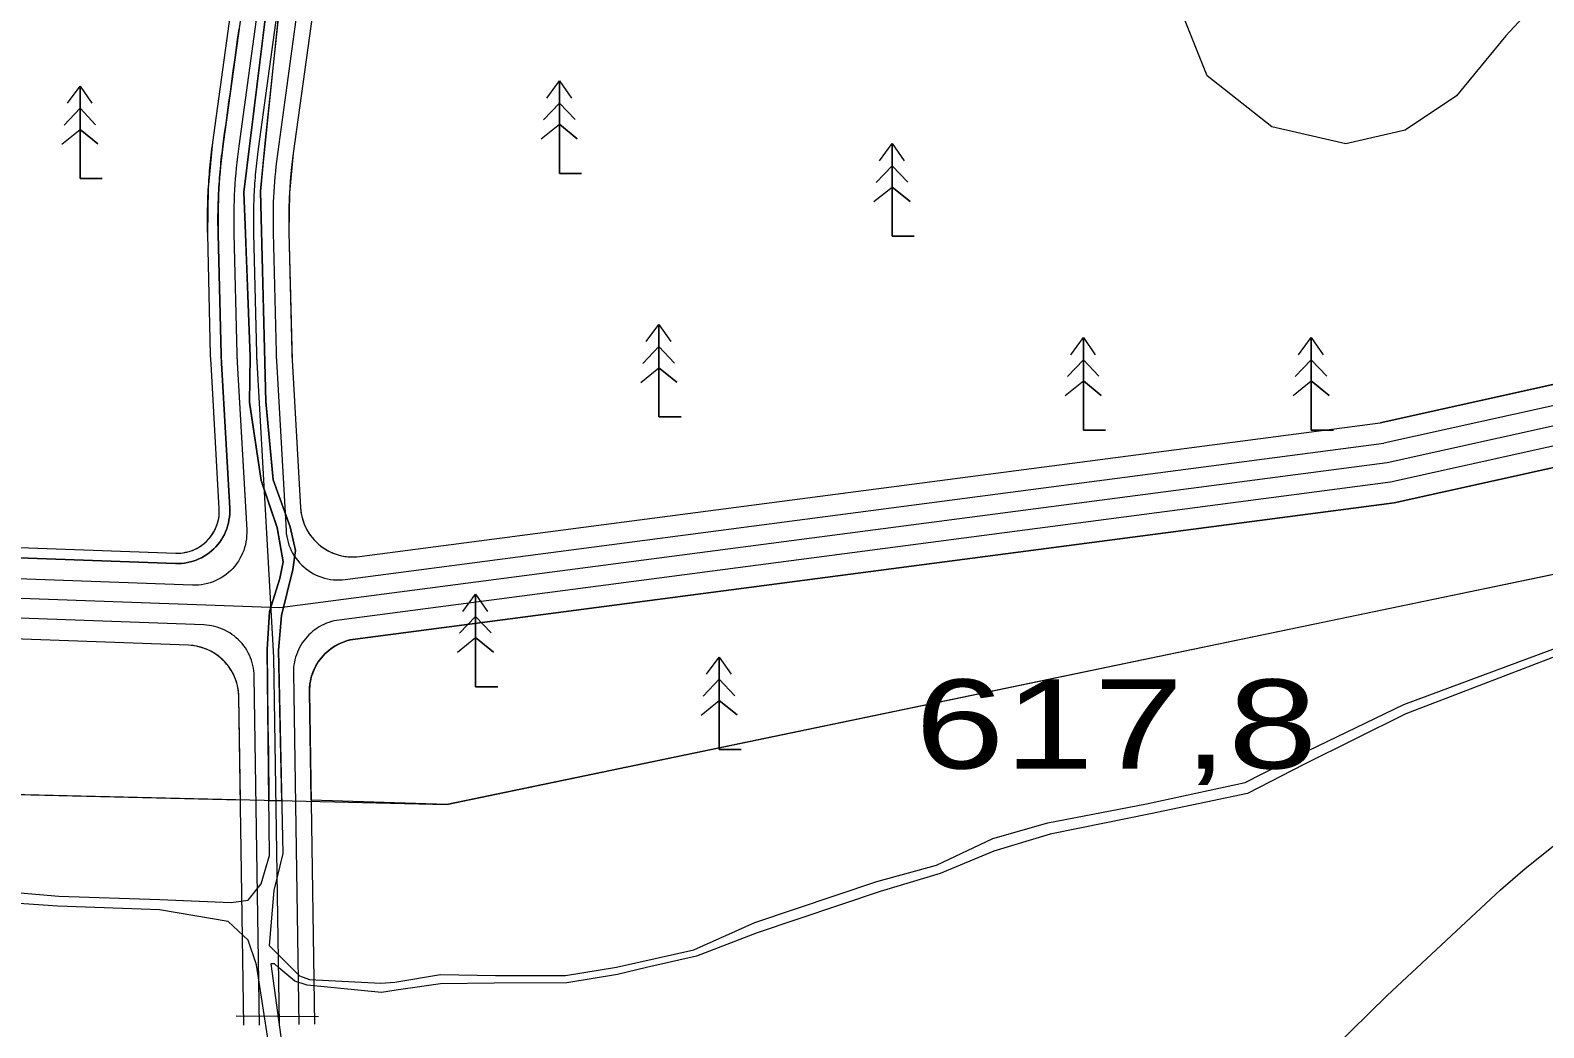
# Model space of a CAD drawing. Header units: metres. Extents: x 533049 to 537618, y 1849954 to 1852676.
# Drawn here: x 534597.2 to 534886.1, y 1850323.8 to 1850514.2 of the extents above; entities that cross this region are included whole.
import ezdxf

# ---------------------------------------------------------------- set-up
doc = ezdxf.new("R2010")
doc.units = ezdxf.units.M
doc.header["$LTSCALE"] = 2
for name, color, linetype, lineweight in [('13', 7, 'Continuous', 13), ('2', 7, 'Continuous', 13), ('33', 7, 'Continuous', 13), ('48', 7, 'Continuous', 13), ('54', 7, 'Continuous', 13), ('55', 7, 'Continuous', 13), ('57', 7, 'Continuous', 13), ('60', 7, 'Continuous', 13), ('63', 7, 'Continuous', 13)]:
    doc.layers.add(name, color=color, linetype=linetype, lineweight=lineweight)

msp = doc.modelspace()

# ---------------------------------------------------------------- linework, layer by layer
at = {"layer": '13'}
msp.add_line((534643.68, 1850394.55), (534644.76, 1850324.4), dxfattribs=at)
for points in [[(534648.72, 1850549.49), (534640.75, 1850491.62), (534640.68, 1850491.07), (534640.61, 1850490.52), (534640.54, 1850489.97), (534640.47, 1850489.41), (534640.41, 1850488.86), (534640.35, 1850488.31), (534640.29, 1850487.75), (534640.24, 1850487.2), (534640.19, 1850486.64), (534640.15, 1850486.09), (534640.1, 1850485.53), (534640.06, 1850484.98), (534640.02, 1850484.42), (534639.99, 1850483.87), (534639.96, 1850483.31), (534639.93, 1850482.75), (534639.91, 1850482.2), (534639.88, 1850481.64), (534639.86, 1850481.08), (534639.85, 1850480.53), (534639.84, 1850479.97), (534639.83, 1850479.41), (534639.82, 1850478.86), (534639.82, 1850478.3), (534639.82, 1850477.74), (534639.82, 1850477.19), (534639.83, 1850476.63), (534639.83, 1850476.07), (534639.85, 1850475.52), (534640.41, 1850452.56), (534640.41, 1850452.51), (534640.42, 1850452.45), (534640.42, 1850452.4), (534640.42, 1850452.34), (534640.42, 1850452.29), (534640.42, 1850452.23), (534640.42, 1850452.18), (534640.43, 1850452.12), (534640.43, 1850452.06), (534640.43, 1850452.01), (534640.43, 1850451.95), (534640.43, 1850451.9), (534640.44, 1850451.84), (534640.44, 1850451.79), (534640.44, 1850451.73), (534640.44, 1850451.68), (534640.45, 1850451.62), (534640.45, 1850451.57)], [(535035.1, 1850471.32), (534856.24, 1850431.69), (534644.88, 1850403.96)], [(534644.88, 1850403.96), (534362.24, 1850414.19), (534159.49, 1850449.5)], [(534640.45, 1850451.57), (534640.45, 1850451.51), (534640.45, 1850451.46), (534640.46, 1850451.4), (534640.46, 1850451.35), (534640.46, 1850451.29), (534640.46, 1850451.24), (534640.47, 1850451.18), (534640.47, 1850451.13), (534640.47, 1850451.07), (534640.48, 1850451.02), (534640.48, 1850450.96), (534643.68, 1850394.55)]]:
    msp.add_lwpolyline(points, dxfattribs=at)
at = {"layer": '2'}
msp.add_line((534636.53, 1850326.11), (534652.26, 1850325.98), dxfattribs=at)
at = {"layer": '33'}
for points in [[(534363.26, 1850423.91), (534625.03, 1850414.44), (534625.73, 1850414.44), (534626.43, 1850414.51), (534627.12, 1850414.63), (534627.79, 1850414.82), (534628.45, 1850415.07), (534629.08, 1850415.37), (534629.69, 1850415.72), (534630.26, 1850416.13), (534630.79, 1850416.59), (534631.28, 1850417.09), (534631.72, 1850417.63), (534632.12, 1850418.21), (534632.46, 1850418.82), (534632.75, 1850419.45), (534632.98, 1850420.12), (534633.15, 1850420.79), (534633.27, 1850421.49), (534633.32, 1850422.18), (534633.31, 1850422.88), (534631.74, 1850450.59), (534631.67, 1850452.22), (534631.1, 1850475.3), (534631.24, 1850484.08), (534632.08, 1850492.82), (534640.05, 1850550.68)], [(534629.02, 1850415.33), (534629.42, 1850415.56), (534629.81, 1850415.8), (534630.18, 1850416.07), (534630.54, 1850416.36), (534630.87, 1850416.67), (534631.2, 1850417), (534631.5, 1850417.34), (534631.78, 1850417.71), (534632.04, 1850418.08), (534632.28, 1850418.48), (534632.49, 1850418.88), (534632.68, 1850419.3), (534632.85, 1850419.73), (534632.99, 1850420.16), (534633.11, 1850420.61), (534633.2, 1850421.06), (534633.27, 1850421.51), (534633.31, 1850421.97), (534633.32, 1850422.43), (534633.31, 1850422.88), (534631.74, 1850450.59), (534631.67, 1850452.22), (534631.1, 1850475.3), (534631.09, 1850475.91), (534631.08, 1850476.51), (534631.07, 1850477.12), (534631.07, 1850477.72), (534631.07, 1850478.33), (534631.07, 1850478.93), (534631.08, 1850479.54), (534631.09, 1850480.14), (534631.1, 1850480.75), (534631.12, 1850481.36), (534631.14, 1850481.96), (534631.16, 1850482.57), (534631.19, 1850483.17), (534631.22, 1850483.78), (534631.25, 1850484.38), (534631.29, 1850484.99), (534631.33, 1850485.59), (534631.38, 1850486.19), (534631.42, 1850486.8), (534631.47, 1850487.4), (534631.53, 1850488), (534631.59, 1850488.61), (534631.65, 1850489.21), (534631.71, 1850489.81), (534631.78, 1850490.41), (534631.85, 1850491.02), (534631.92, 1850491.62), (534632, 1850492.22), (534632.08, 1850492.82), (534640.05, 1850550.68)], [(534363.26, 1850423.91), (534625.03, 1850414.44), (534625.49, 1850414.43), (534625.95, 1850414.45), (534626.41, 1850414.5), (534626.86, 1850414.58), (534627.31, 1850414.68), (534627.75, 1850414.81), (534628.18, 1850414.96), (534628.61, 1850415.13), (534629.02, 1850415.33)]]:
    msp.add_lwpolyline(points, dxfattribs=at)
at = {"layer": '48'}
for points in [[(534660.11, 1850413.78), (534854.9, 1850439.33), (535029.5, 1850478.02), (535030.33, 1850478.24), (535031.14, 1850478.53), (535031.92, 1850478.89), (535032.67, 1850479.32), (535033.38, 1850479.81), (535034.04, 1850480.36), (535034.65, 1850480.96), (535035.21, 1850481.61), (535035.71, 1850482.31), (535036.15, 1850483.05), (535036.52, 1850483.83), (535036.83, 1850484.63), (535037.07, 1850485.46), (535037.23, 1850486.3), (535037.32, 1850487.16), (535037.34, 1850488.02), (535037.28, 1850488.87), (535037.15, 1850489.72), (535036.95, 1850490.56), (535036.67, 1850491.37), (534901.9, 1850841.19)], [(534655.41, 1850548.57), (534647.44, 1850490.7), (534646.71, 1850483.21), (534646.59, 1850475.68), (534647.22, 1850451.23), (534648.82, 1850423.12), (534648.91, 1850422.26), (534649.07, 1850421.41), (534649.3, 1850420.58), (534649.61, 1850419.77), (534649.98, 1850418.99), (534650.42, 1850418.24), (534650.92, 1850417.54), (534651.48, 1850416.88), (534652.1, 1850416.27), (534652.77, 1850415.72), (534653.48, 1850415.23), (534654.23, 1850414.8), (534655.01, 1850414.44)], [(535160.26, 1850466.91), (534676.74, 1850366.42), (534650.85, 1850367.28), (534650.54, 1850387.96), (534650.56, 1850388.81), (534650.66, 1850389.67), (534650.83, 1850390.5), (534651.07, 1850391.33), (534651.37, 1850392.12), (534651.75, 1850392.89), (534652.19, 1850393.63), (534652.69, 1850394.32), (534653.25, 1850394.97), (534653.87, 1850395.57), (534654.53, 1850396.11), (534655.24, 1850396.59), (534655.98, 1850397.02), (534656.76, 1850397.37), (534657.56, 1850397.66), (534658.39, 1850397.88), (534659.23, 1850398.03), (534857.58, 1850424.05), (535036.55, 1850463.7)], [(534655.01, 1850414.44), (534655.83, 1850414.14), (534656.66, 1850413.92), (534657.52, 1850413.77), (534658.38, 1850413.7), (534659.24, 1850413.7), (534660.11, 1850413.78)], [(534298.24, 1850375.42), (534637.35, 1850367.35), (534637.05, 1850387), (534637, 1850387.89), (534636.86, 1850388.77), (534636.65, 1850389.64), (534636.36, 1850390.49), (534636, 1850391.3), (534635.57, 1850392.08), (534635.07, 1850392.82), (534634.5, 1850393.52), (534633.88, 1850394.15), (534633.2, 1850394.73), (534632.47, 1850395.25), (534631.7, 1850395.7), (534630.89, 1850396.08), (534630.05, 1850396.38), (534629.18, 1850396.61), (534628.3, 1850396.77), (534627.41, 1850396.84), (534361.43, 1850406.46)]]:
    msp.add_lwpolyline(points, dxfattribs=at)
at = {"layer": '54'}
for p, q in [((534645, 1850550), (534637.04, 1850492.14)), ((534652.43, 1850548.98), (534644.47, 1850491.11)), ((535034.91, 1850475.12), (534855.59, 1850435.39))]:
    msp.add_line(p, q, dxfattribs=at)
for points in [[(534636.1, 1850475.42), (534636.67, 1850452.41), (534636.67, 1850452.35), (534636.67, 1850452.3), (534636.67, 1850452.24), (534636.67, 1850452.19), (534636.67, 1850452.13), (534636.68, 1850452.08), (534636.68, 1850452.02), (534636.68, 1850451.97), (534636.68, 1850451.91), (534636.68, 1850451.86), (534636.68, 1850451.8), (534636.69, 1850451.75), (534636.69, 1850451.69), (534636.69, 1850451.64), (534636.69, 1850451.58), (534636.7, 1850451.53), (534636.7, 1850451.47), (534636.7, 1850451.41), (534636.7, 1850451.36), (534636.71, 1850451.3), (534636.71, 1850451.25), (534636.71, 1850451.19), (534636.71, 1850451.14), (534636.72, 1850451.08), (534636.72, 1850451.03), (534636.72, 1850450.97), (534636.73, 1850450.92), (534636.73, 1850450.86), (534636.73, 1850450.81), (534638.55, 1850418.88), (534638.56, 1850418.3), (534638.54, 1850417.73), (534638.5, 1850417.16), (534638.41, 1850416.59), (534638.3, 1850416.03), (534638.15, 1850415.48), (534637.97, 1850414.93), (534637.76, 1850414.4), (534637.52, 1850413.87), (534637.26, 1850413.37), (534636.96, 1850412.88), (534636.63, 1850412.41), (534636.28, 1850411.95), (534635.9, 1850411.52), (534635.5, 1850411.11), (534635.08, 1850410.72), (534634.63, 1850410.36), (534634.17, 1850410.03), (534633.68, 1850409.72), (534633.18, 1850409.44), (534632.66, 1850409.19), (534632.14, 1850408.97), (534631.59, 1850408.78), (534631.04, 1850408.62), (534630.48, 1850408.5), (534629.92, 1850408.4), (534629.35, 1850408.34), (534628.77, 1850408.31), (534628.2, 1850408.32), (534362.63, 1850417.93)], [(534643.6, 1850475.61), (534644.16, 1850452.71), (534644.16, 1850452.66), (534644.16, 1850452.6), (534644.17, 1850452.55), (534644.17, 1850452.49), (534644.17, 1850452.44), (534644.17, 1850452.38), (534644.17, 1850452.33), (534644.17, 1850452.27), (534644.18, 1850452.22), (534644.18, 1850452.16), (534644.18, 1850452.11), (534644.18, 1850452.05), (534644.18, 1850452), (534644.19, 1850451.94), (534644.19, 1850451.89), (534644.19, 1850451.83), (534644.19, 1850451.78), (534644.2, 1850451.72), (534644.2, 1850451.67), (534644.2, 1850451.61), (534644.2, 1850451.55), (534644.21, 1850451.5), (534644.21, 1850451.44), (534644.21, 1850451.39), (534644.21, 1850451.33), (534644.22, 1850451.28), (534644.22, 1850451.22), (534644.22, 1850451.17), (534644.23, 1850451.11), (534646.07, 1850418.73), (534646.11, 1850418.16), (534646.19, 1850417.6), (534646.31, 1850417.05), (534646.45, 1850416.5), (534646.62, 1850415.96), (534646.83, 1850415.43), (534647.06, 1850414.91), (534647.32, 1850414.41), (534647.62, 1850413.92), (534647.93, 1850413.45), (534648.28, 1850413), (534648.65, 1850412.57), (534649.04, 1850412.16), (534649.46, 1850411.78), (534649.89, 1850411.42), (534650.35, 1850411.08), (534650.82, 1850410.77), (534651.31, 1850410.49), (534651.82, 1850410.23), (534652.34, 1850410.01), (534652.87, 1850409.81), (534653.42, 1850409.65), (534653.97, 1850409.51), (534654.53, 1850409.41), (534655.09, 1850409.34), (534655.65, 1850409.3), (534656.22, 1850409.3), (534656.79, 1850409.32), (534657.35, 1850409.38), (534855.59, 1850435.39)], [(535035.91, 1850467.66), (534856.89, 1850427.99), (534656.18, 1850401.66), (534655.68, 1850401.58), (534655.19, 1850401.48), (534654.71, 1850401.35), (534654.23, 1850401.2), (534653.76, 1850401.03), (534653.3, 1850400.83), (534652.84, 1850400.61), (534652.41, 1850400.36), (534651.98, 1850400.1), (534651.57, 1850399.81), (534651.17, 1850399.51), (534650.79, 1850399.18), (534650.42, 1850398.83), (534650.08, 1850398.47), (534649.75, 1850398.09), (534649.44, 1850397.7), (534649.15, 1850397.28), (534648.89, 1850396.86), (534648.64, 1850396.42), (534648.42, 1850395.97), (534648.22, 1850395.51), (534648.04, 1850395.04), (534647.88, 1850394.57), (534647.76, 1850394.08), (534647.65, 1850393.59), (534647.57, 1850393.09), (534647.51, 1850392.6), (534647.48, 1850392.09), (534647.48, 1850391.59), (534648.51, 1850324.46)], [(534641.01, 1850324.34), (534639.99, 1850390.89), (534639.97, 1850391.42), (534639.92, 1850391.94), (534639.84, 1850392.46), (534639.74, 1850392.97), (534639.61, 1850393.48), (534639.45, 1850393.98), (534639.27, 1850394.47), (534639.06, 1850394.95), (534638.83, 1850395.42), (534638.57, 1850395.88), (534638.29, 1850396.32), (534637.99, 1850396.74), (534637.66, 1850397.16), (534637.32, 1850397.55), (534636.95, 1850397.92), (534636.56, 1850398.28), (534636.16, 1850398.61), (534635.74, 1850398.92), (534635.3, 1850399.21), (534634.85, 1850399.48), (534634.39, 1850399.72), (534633.91, 1850399.94), (534633.42, 1850400.13), (534632.93, 1850400.3), (534632.42, 1850400.44), (534631.91, 1850400.55), (534631.4, 1850400.64), (534630.88, 1850400.7), (534630.35, 1850400.73), (534361.85, 1850410.45)]]:
    msp.add_lwpolyline(points, dxfattribs=at)
for radius in [103.75, 96.25]:
    msp.add_arc((534739.82, 1850477.98), radius, 172.1607, 181.4144, dxfattribs=at)
at = {"layer": '55'}
for p, q in [((534642.03, 1850550.41), (534634.06, 1850492.54)), ((534655.41, 1850548.57), (534647.44, 1850490.7)), ((535029.5, 1850478.02), (534854.9, 1850439.33)), ((534644.91, 1850381.54), (534644.93, 1850381.55))]:
    msp.add_line(p, q, dxfattribs=at)
for points in [[(534633.1, 1850475.35), (534633.67, 1850452.29), (534633.67, 1850452.23), (534633.67, 1850452.18), (534633.67, 1850452.12), (534633.67, 1850452.07), (534633.68, 1850452.01), (534633.68, 1850451.96), (534633.68, 1850451.9), (534633.68, 1850451.85), (534633.68, 1850451.79), (534633.69, 1850451.73), (534633.69, 1850451.68), (534633.69, 1850451.62), (534633.69, 1850451.57), (534633.69, 1850451.51), (534633.7, 1850451.46), (534633.7, 1850451.4), (534633.7, 1850451.35), (534633.7, 1850451.29), (534633.71, 1850451.24), (534633.71, 1850451.18), (534633.71, 1850451.13), (534633.71, 1850451.07), (534633.72, 1850451.02), (534633.72, 1850450.96), (534633.72, 1850450.91), (534633.72, 1850450.85), (534633.73, 1850450.8), (534633.73, 1850450.74), (534633.73, 1850450.69), (534635.31, 1850423), (534635.32, 1850422.42), (534635.31, 1850421.85), (534635.26, 1850421.28), (534635.17, 1850420.71), (534635.06, 1850420.15), (534634.91, 1850419.59), (534634.73, 1850419.05), (534634.52, 1850418.52), (534634.29, 1850417.99), (534634.02, 1850417.49), (534633.72, 1850417), (534633.39, 1850416.53), (534633.04, 1850416.07), (534632.66, 1850415.64), (534632.26, 1850415.23), (534631.84, 1850414.84), (534631.39, 1850414.48), (534630.93, 1850414.15), (534630.44, 1850413.84), (534629.94, 1850413.56), (534629.43, 1850413.31), (534628.9, 1850413.09), (534628.35, 1850412.9), (534627.8, 1850412.74), (534627.24, 1850412.62), (534626.68, 1850412.52), (534626.11, 1850412.46), (534625.53, 1850412.43), (534624.96, 1850412.44), (534363.05, 1850421.92)], [(534646.59, 1850475.68), (534647.16, 1850452.84), (534647.16, 1850452.78), (534647.16, 1850452.73), (534647.16, 1850452.67), (534647.16, 1850452.62), (534647.17, 1850452.56), (534647.17, 1850452.51), (534647.17, 1850452.45), (534647.17, 1850452.39), (534647.17, 1850452.34), (534647.18, 1850452.28), (534647.18, 1850452.23), (534647.18, 1850452.17), (534647.18, 1850452.12), (534647.18, 1850452.06), (534647.19, 1850452.01), (534647.19, 1850451.95), (534647.19, 1850451.9), (534647.19, 1850451.84), (534647.2, 1850451.79), (534647.2, 1850451.73), (534647.2, 1850451.68), (534647.2, 1850451.62), (534647.21, 1850451.57), (534647.21, 1850451.51), (534647.21, 1850451.46), (534647.22, 1850451.4), (534647.22, 1850451.35), (534647.22, 1850451.29), (534647.22, 1850451.23), (534648.82, 1850423.12), (534648.87, 1850422.56), (534648.95, 1850422), (534649.06, 1850421.44), (534649.2, 1850420.89), (534649.38, 1850420.35), (534649.58, 1850419.82), (534649.82, 1850419.31), (534650.08, 1850418.8), (534650.37, 1850418.32), (534650.69, 1850417.85), (534651.03, 1850417.4), (534651.4, 1850416.97), (534651.79, 1850416.56), (534652.21, 1850416.17), (534652.65, 1850415.81), (534653.1, 1850415.47), (534653.58, 1850415.17), (534654.07, 1850414.88), (534654.58, 1850414.63), (534655.1, 1850414.4), (534655.63, 1850414.21), (534656.17, 1850414.04), (534656.72, 1850413.91), (534657.28, 1850413.81), (534657.84, 1850413.74), (534658.41, 1850413.7), (534658.98, 1850413.69), (534659.54, 1850413.72), (534660.11, 1850413.78), (534854.9, 1850439.33)], [(535036.77, 1850463.75), (534857.58, 1850424.05), (534659.23, 1850398.03), (534658.74, 1850397.95), (534658.25, 1850397.85), (534657.76, 1850397.72), (534657.28, 1850397.57), (534656.81, 1850397.39), (534656.35, 1850397.2), (534655.9, 1850396.97), (534655.46, 1850396.73), (534655.04, 1850396.47), (534654.62, 1850396.18), (534654.23, 1850395.87), (534653.85, 1850395.55), (534653.48, 1850395.2), (534653.13, 1850394.84), (534652.81, 1850394.46), (534652.5, 1850394.06), (534652.21, 1850393.65), (534651.94, 1850393.23), (534651.7, 1850392.79), (534651.47, 1850392.34), (534651.27, 1850391.88), (534651.09, 1850391.41), (534650.94, 1850390.93), (534650.81, 1850390.45), (534650.71, 1850389.96), (534650.63, 1850389.46), (534650.57, 1850388.96), (534650.54, 1850388.46), (534650.54, 1850387.96), (534651.51, 1850324.5)], [(534298.24, 1850375.42), (534637.35, 1850367.35), (534637.05, 1850387), (534637.03, 1850387.52), (534636.98, 1850388.04), (534636.9, 1850388.56), (534636.8, 1850389.07), (534636.67, 1850389.58), (534636.51, 1850390.08), (534636.33, 1850390.57), (534636.12, 1850391.05), (534635.89, 1850391.52), (534635.63, 1850391.98), (534635.35, 1850392.42), (534635.05, 1850392.85), (534634.72, 1850393.26), (534634.38, 1850393.65), (534634.01, 1850394.03), (534633.62, 1850394.38), (534633.22, 1850394.71), (534632.8, 1850395.03), (534632.36, 1850395.32), (534631.91, 1850395.58), (534631.45, 1850395.83), (534630.97, 1850396.04), (534630.48, 1850396.24), (534629.99, 1850396.4), (534629.48, 1850396.54), (534628.97, 1850396.66), (534628.46, 1850396.75), (534627.94, 1850396.81), (534627.41, 1850396.84), (534361.43, 1850406.46)], [(534638.01, 1850324.3), (534637.05, 1850387), (534637.03, 1850387.52), (534636.98, 1850388.04), (534636.9, 1850388.56), (534636.8, 1850389.07), (534636.67, 1850389.58), (534636.51, 1850390.08), (534636.33, 1850390.57), (534636.12, 1850391.05), (534635.89, 1850391.52), (534635.63, 1850391.98), (534635.35, 1850392.42), (534635.05, 1850392.85), (534634.72, 1850393.26), (534634.38, 1850393.65), (534634.01, 1850394.03), (534633.62, 1850394.38), (534633.22, 1850394.71), (534632.8, 1850395.03), (534632.36, 1850395.32), (534631.91, 1850395.58), (534631.45, 1850395.83), (534630.97, 1850396.04), (534630.48, 1850396.24), (534629.99, 1850396.4), (534629.48, 1850396.54), (534628.97, 1850396.66), (534628.46, 1850396.75), (534627.94, 1850396.81), (534627.41, 1850396.84), (534361.43, 1850406.46)]]:
    msp.add_lwpolyline(points, dxfattribs=at)
for radius in [106.75, 93.25]:
    msp.add_arc((534739.82, 1850477.98), radius, 172.1607, 181.4144, dxfattribs=at)
at = {"layer": '57'}
for p, q in [((534698.24, 1850504.59), (534698.24, 1850486.92)), ((534606.74, 1850503.59), (534606.74, 1850485.92)), ((534603.68, 1850496.15), (534606.74, 1850499.35)), ((534609.72, 1850496.21), (534606.74, 1850499.35)), ((534695.18, 1850497.15), (534698.24, 1850500.35)), ((534701.22, 1850497.21), (534698.24, 1850500.35)), ((534603.26, 1850492.52), (534606.74, 1850495.3)), ((534610.15, 1850492.53), (534606.74, 1850495.3)), ((534694.76, 1850493.52), (534698.24, 1850496.3)), ((534701.65, 1850493.53), (534698.24, 1850496.3)), ((534761.74, 1850492.59), (534761.74, 1850474.92)), ((534698.24, 1850486.92), (534702.45, 1850486.92)), ((534758.68, 1850485.15), (534761.74, 1850488.35)), ((534764.72, 1850485.21), (534761.74, 1850488.35)), ((534606.74, 1850485.92), (534610.95, 1850485.92)), ((534758.26, 1850481.52), (534761.74, 1850484.3)), ((534765.15, 1850481.53), (534761.74, 1850484.3)), ((534761.74, 1850474.92), (534765.95, 1850474.92)), ((534717.24, 1850458.09), (534717.24, 1850440.42)), ((534798.24, 1850455.59), (534798.24, 1850437.92)), ((534841.74, 1850455.59), (534841.74, 1850437.92)), ((534714.18, 1850450.65), (534717.24, 1850453.85)), ((534720.22, 1850450.71), (534717.24, 1850453.85)), ((534713.76, 1850447.02), (534717.24, 1850449.8)), ((534720.65, 1850447.03), (534717.24, 1850449.8)), ((534795.18, 1850448.15), (534798.24, 1850451.35)), ((534801.22, 1850448.21), (534798.24, 1850451.35)), ((534838.68, 1850448.15), (534841.74, 1850451.35)), ((534844.72, 1850448.21), (534841.74, 1850451.35)), ((534794.76, 1850444.52), (534798.24, 1850447.3)), ((534801.65, 1850444.53), (534798.24, 1850447.3)), ((534838.26, 1850444.52), (534841.74, 1850447.3)), ((534845.15, 1850444.53), (534841.74, 1850447.3)), ((534717.24, 1850440.42), (534721.45, 1850440.42)), ((534798.24, 1850437.92), (534802.45, 1850437.92)), ((534841.74, 1850437.92), (534845.95, 1850437.92)), ((534682.24, 1850406.59), (534682.24, 1850388.92)), ((534679.18, 1850399.15), (534682.24, 1850402.35)), ((534685.22, 1850399.21), (534682.24, 1850402.35)), ((534678.76, 1850395.52), (534682.24, 1850398.3)), ((534685.65, 1850395.53), (534682.24, 1850398.3)), ((534728.74, 1850394.59), (534728.74, 1850376.92)), ((534682.24, 1850388.92), (534686.45, 1850388.92)), ((534725.68, 1850387.15), (534728.74, 1850390.35)), ((534731.72, 1850387.21), (534728.74, 1850390.35)), ((534725.26, 1850383.52), (534728.74, 1850386.3)), ((534732.15, 1850383.53), (534728.74, 1850386.3)), ((534728.74, 1850376.92), (534732.95, 1850376.92))]:
    msp.add_line(p, q, dxfattribs=at)
for points in [[(534904.77, 1850524.51), (534864.95, 1850552.62), (534826.48, 1850558.27), (534762.6, 1850575.27), (534721.26, 1850588.08), (534652.63, 1850610.6), (534652.42, 1850588.48), (534650.5, 1850552.73), (534647.21, 1850537.8), (534645.99, 1850527.02), (534645.05, 1850521.3), (534642.14, 1850493.98), (534641.15, 1850483.5), (534642.19, 1850443.35), (534643.62, 1850428.44), (534646.83, 1850419.42), (534647.87, 1850414.94), (534647.37, 1850411.34), (534645.16, 1850402.56), (534644.6, 1850395.92), (534645.22, 1850367.17)], [(534580.49, 1850350.87), (534602.72, 1850348.97), (534621.97, 1850348.28), (534635.58, 1850347.71), (534638.81, 1850348.16), (534641.31, 1850351.27), (534642.88, 1850356.68), (534642.47, 1850396.04), (534642.89, 1850403.27), (534644.89, 1850409.57), (534645.53, 1850412.74), (534644.37, 1850419.27), (534641.34, 1850428.27), (534639.1, 1850443.2), (534639.19, 1850451.86), (534638.36, 1850475.42), (534638.04, 1850483.34), (534644.79, 1850538.57), (534647.43, 1850552.84), (534648.43, 1850559.48)], [(534580.49, 1850350.87), (534602.72, 1850348.97), (534621.97, 1850348.28), (534635.58, 1850347.71), (534638.81, 1850348.16), (534641.31, 1850351.27), (534642.88, 1850356.68), (534642.47, 1850396.04), (534642.89, 1850403.27), (534644.89, 1850409.57), (534645.53, 1850412.74), (534644.37, 1850419.27), (534641.34, 1850428.27), (534639.1, 1850443.2), (534639.19, 1850451.86), (534638.36, 1850475.42), (534638.04, 1850483.34), (534644.79, 1850538.57), (534647.43, 1850552.84), (534648.43, 1850559.48)], [(534642.76, 1850367.23), (534642.46, 1850396.06), (534642.88, 1850403.29), (534644.88, 1850409.59), (534645.52, 1850412.76), (534644.36, 1850419.29), (534641.33, 1850428.29), (534639.09, 1850443.22), (534639.18, 1850451.88), (534638.35, 1850475.44), (534638.03, 1850483.36), (534644.78, 1850538.59)], [(534643.09, 1850524.78), (534638.03, 1850483.36), (534638.78, 1850463.64), (534639.18, 1850451.88), (534639.09, 1850443.22), (534641.34, 1850428.27), (534644.36, 1850419.29), (534645.53, 1850412.74), (534644.89, 1850409.57), (534642.88, 1850403.29), (534642.46, 1850396.06), (534642.61, 1850381.64), (534642.68, 1850376.36), (534642.77, 1850367.23), (534645.26, 1850367.23), (534644.6, 1850395.92), (534645.17, 1850402.54), (534647.38, 1850411.32), (534647.88, 1850414.92), (534646.83, 1850419.42), (534643.63, 1850428.4), (534642.2, 1850443.33), (534641.67, 1850463.42), (534641.16, 1850483.48), (534645.06, 1850521.28)], [(534645.06, 1850521.28), (534642.15, 1850493.96), (534641.16, 1850483.48), (534642.2, 1850443.33), (534643.63, 1850428.42), (534646.84, 1850419.4), (534647.88, 1850414.92), (534647.38, 1850411.32), (534645.17, 1850402.54), (534644.61, 1850395.9), (534645.45, 1850357.08), (534643.74, 1850350), (534642.84, 1850339.53), (534648.65, 1850333.75), (534650.52, 1850333.03), (534664.15, 1850332.34), (534666.8, 1850332.5), (534675.51, 1850333.99), (534686.04, 1850333.77), (534699.39, 1850333.8), (534709.1, 1850335.42), (534723.87, 1850338.72), (534735.55, 1850343.9), (534758.84, 1850351.73), (534770.23, 1850354.84), (534780.94, 1850359.95), (534791.43, 1850362.96), (534810.26, 1850366.56), (534829.13, 1850370.63), (534839.34, 1850375.88), (534859.4, 1850385.51), (534891.76, 1850397.56)], [(534645.06, 1850521.28), (534642.15, 1850493.96), (534641.16, 1850483.48), (534642.2, 1850443.33), (534643.63, 1850428.42), (534646.84, 1850419.4), (534647.88, 1850414.92), (534647.38, 1850411.32), (534645.17, 1850402.54), (534644.61, 1850395.9), (534645.45, 1850357.08), (534643.74, 1850350), (534642.84, 1850339.53), (534648.65, 1850333.75), (534650.52, 1850333.03), (534664.15, 1850332.34), (534666.8, 1850332.5), (534675.51, 1850333.99), (534686.04, 1850333.77), (534699.39, 1850333.8), (534709.1, 1850335.42), (534723.87, 1850338.72), (534735.55, 1850343.9), (534758.84, 1850351.73), (534770.23, 1850354.84), (534780.94, 1850359.95), (534791.43, 1850362.96), (534810.26, 1850366.56), (534829.13, 1850370.63), (534839.34, 1850375.88), (534859.4, 1850385.51), (534891.76, 1850397.56)], [(534888.73, 1850523.87), (534878.89, 1850513.15), (534869.46, 1850501.73), (534859.63, 1850495.17), (534848.34, 1850492.57), (534834.18, 1850495.8), (534821.87, 1850505.55), (534816.13, 1850519.86)], [(534695.82, 1850501.3), (534698.24, 1850504.59), (534700.51, 1850501.3)], [(534695.82, 1850501.3), (534698.24, 1850504.59), (534700.51, 1850501.3)], [(534702.45, 1850486.92), (534698.24, 1850486.92), (534698.24, 1850504.59)], [(534604.32, 1850500.3), (534606.74, 1850503.59), (534609.01, 1850500.3)], [(534604.32, 1850500.3), (534606.74, 1850503.59), (534609.01, 1850500.3)], [(534610.95, 1850485.92), (534606.74, 1850485.92), (534606.74, 1850503.59)], [(534603.68, 1850496.15), (534606.74, 1850499.35), (534609.72, 1850496.21)], [(534695.18, 1850497.15), (534698.24, 1850500.35), (534701.22, 1850497.21)], [(534603.26, 1850492.52), (534606.74, 1850495.3), (534610.15, 1850492.53)], [(534694.76, 1850493.52), (534698.24, 1850496.3), (534701.65, 1850493.53)], [(534759.32, 1850489.3), (534761.74, 1850492.59), (534764.01, 1850489.3)], [(534759.32, 1850489.3), (534761.74, 1850492.59), (534764.01, 1850489.3)], [(534765.95, 1850474.92), (534761.74, 1850474.92), (534761.74, 1850492.59)], [(534758.68, 1850485.15), (534761.74, 1850488.35), (534764.72, 1850485.21)], [(534758.26, 1850481.52), (534761.74, 1850484.3), (534765.15, 1850481.53)], [(534714.82, 1850454.8), (534717.24, 1850458.09), (534719.51, 1850454.8)], [(534714.82, 1850454.8), (534717.24, 1850458.09), (534719.51, 1850454.8)], [(534721.45, 1850440.42), (534717.24, 1850440.42), (534717.24, 1850458.09)], [(534795.82, 1850452.3), (534798.24, 1850455.59), (534800.51, 1850452.3)], [(534795.82, 1850452.3), (534798.24, 1850455.59), (534800.51, 1850452.3)], [(534802.45, 1850437.92), (534798.24, 1850437.92), (534798.24, 1850455.59)], [(534839.32, 1850452.3), (534841.74, 1850455.59), (534844.01, 1850452.3)], [(534839.32, 1850452.3), (534841.74, 1850455.59), (534844.01, 1850452.3)], [(534845.95, 1850437.92), (534841.74, 1850437.92), (534841.74, 1850455.59)], [(534714.18, 1850450.65), (534717.24, 1850453.85), (534720.22, 1850450.71)], [(534713.76, 1850447.02), (534717.24, 1850449.8), (534720.65, 1850447.03)], [(534795.18, 1850448.15), (534798.24, 1850451.35), (534801.22, 1850448.21)], [(534838.68, 1850448.15), (534841.74, 1850451.35), (534844.72, 1850448.21)], [(534794.76, 1850444.52), (534798.24, 1850447.3), (534801.65, 1850444.53)], [(534838.26, 1850444.52), (534841.74, 1850447.3), (534845.15, 1850444.53)], [(534679.82, 1850403.3), (534682.24, 1850406.59), (534684.51, 1850403.3)], [(534679.82, 1850403.3), (534682.24, 1850406.59), (534684.51, 1850403.3)], [(534686.45, 1850388.92), (534682.24, 1850388.92), (534682.24, 1850406.59)], [(534679.18, 1850399.15), (534682.24, 1850402.35), (534685.22, 1850399.21)], [(534678.76, 1850395.52), (534682.24, 1850398.3), (534685.65, 1850395.53)], [(534892.3, 1850396.25), (534859.76, 1850383.72), (534840.33, 1850374.06), (534829.58, 1850368.53), (534811.05, 1850364.64), (534797.58, 1850361.95), (534791.9, 1850360.81), (534781.16, 1850357.56), (534770.89, 1850353.3), (534759.47, 1850349.86), (534735.97, 1850341.92), (534724.42, 1850337.52), (534714.88, 1850335.35), (534709.35, 1850334), (534699.65, 1850332.41), (534685.79, 1850332.36), (534675.51, 1850332.18), (534667.05, 1850331), (534664.28, 1850330.57), (534650.12, 1850331.94), (534647.73, 1850332.74), (534644.71, 1850335.29), (534643.84, 1850336), (534643.18, 1850336), (534646.34, 1850312.81)], [(534892.3, 1850396.25), (534859.76, 1850383.72), (534840.33, 1850374.06), (534829.58, 1850368.53), (534811.05, 1850364.64), (534797.58, 1850361.95), (534791.9, 1850360.81), (534781.16, 1850357.56), (534770.89, 1850353.3), (534759.47, 1850349.86), (534735.97, 1850341.92), (534724.42, 1850337.52), (534714.88, 1850335.35), (534709.35, 1850334), (534699.65, 1850332.41), (534685.79, 1850332.36), (534675.51, 1850332.18), (534667.05, 1850331), (534664.28, 1850330.57), (534650.12, 1850331.94), (534647.73, 1850332.74), (534644.71, 1850335.29), (534643.84, 1850336), (534643.18, 1850336), (534646.34, 1850312.81)], [(534726.32, 1850391.3), (534728.74, 1850394.59), (534731.01, 1850391.3)], [(534726.32, 1850391.3), (534728.74, 1850394.59), (534731.01, 1850391.3)], [(534732.95, 1850376.92), (534728.74, 1850376.92), (534728.74, 1850394.59)], [(534725.68, 1850387.15), (534728.74, 1850390.35), (534731.72, 1850387.21)], [(534814.09, 1850289.79), (534824.4, 1850299.16), (534827.34, 1850301.58), (534832.83, 1850306.72), (534839.11, 1850313.16), (534856.23, 1850329.98), (534877.87, 1850350.13), (534882.53, 1850354.21), (534892.04, 1850361.77), (534904.93, 1850370.13), (534908.78, 1850372.06), (534915.73, 1850376.06), (534925.49, 1850380.65), (534932.28, 1850383.07), (534934.56, 1850384.07), (534943.01, 1850386.7), (534947.82, 1850387.66), (534953.5, 1850388.38), (534959.34, 1850388.75), (534962.61, 1850388.56), (534967.13, 1850388.05), (534969.66, 1850388.01)], [(534725.26, 1850383.52), (534728.74, 1850386.3), (534732.15, 1850383.53)], [(534653.71, 1850257.91), (534648.4, 1850283.68), (534643.99, 1850312.74), (534640.43, 1850335.84), (534638.84, 1850340.56), (534635.02, 1850344.12), (534621.89, 1850346.33), (534602.48, 1850347.03), (534580.23, 1850348.58)], [(534653.71, 1850257.91), (534648.4, 1850283.68), (534643.99, 1850312.74), (534640.43, 1850335.84), (534638.84, 1850340.56), (534635.02, 1850344.12), (534621.89, 1850346.33), (534602.48, 1850347.03), (534580.23, 1850348.58)]]:
    msp.add_lwpolyline(points, dxfattribs=at)
at = {"layer": '60'}
for points in [[(534655.41, 1850548.57), (534647.44, 1850490.7), (534647.37, 1850490.19), (534647.3, 1850489.67), (534647.24, 1850489.16), (534647.18, 1850488.64), (534647.12, 1850488.13), (534647.06, 1850487.61), (534647.01, 1850487.09), (534646.96, 1850486.58), (534646.92, 1850486.06), (534646.87, 1850485.54), (534646.83, 1850485.02), (534646.79, 1850484.51), (534646.76, 1850483.99), (534646.73, 1850483.47), (534646.7, 1850482.95), (534646.67, 1850482.43), (534646.65, 1850481.91), (534646.63, 1850481.39), (534646.61, 1850480.88), (534646.6, 1850480.36), (534646.58, 1850479.84), (534646.58, 1850479.32), (534646.57, 1850478.8), (534646.57, 1850478.28), (534646.57, 1850477.76), (534646.57, 1850477.24), (534646.57, 1850476.72), (534646.58, 1850476.2), (534646.59, 1850475.68), (534647.22, 1850451.23), (534648.82, 1850423.12), (534648.87, 1850422.56), (534648.95, 1850422), (534649.06, 1850421.44), (534649.2, 1850420.89), (534649.38, 1850420.35), (534649.58, 1850419.82), (534649.82, 1850419.31), (534650.08, 1850418.8), (534650.37, 1850418.32), (534650.69, 1850417.85), (534651.03, 1850417.4), (534651.4, 1850416.97), (534651.79, 1850416.56), (534652.21, 1850416.17), (534652.65, 1850415.81), (534653.1, 1850415.47), (534653.58, 1850415.17), (534654.07, 1850414.88), (534654.58, 1850414.63), (534655.1, 1850414.4), (534655.63, 1850414.21), (534656.17, 1850414.04), (534656.72, 1850413.91), (534657.28, 1850413.81)], [(534629.94, 1850413.56), (534630.44, 1850413.84), (534630.93, 1850414.15), (534631.39, 1850414.48), (534631.84, 1850414.84), (534632.26, 1850415.23), (534632.66, 1850415.64), (534633.04, 1850416.07), (534633.39, 1850416.53), (534633.72, 1850417), (534634.02, 1850417.49), (534634.29, 1850417.99), (534634.52, 1850418.52), (534634.73, 1850419.05), (534634.91, 1850419.59), (534635.06, 1850420.15), (534635.17, 1850420.71), (534635.26, 1850421.28), (534635.31, 1850421.85), (534635.32, 1850422.42), (534635.31, 1850423), (534633.73, 1850450.69), (534633.67, 1850452.29), (534633.1, 1850475.35), (534633.09, 1850475.94), (534633.08, 1850476.54), (534633.07, 1850477.13), (534633.07, 1850477.73), (534633.07, 1850478.32), (534633.07, 1850478.92), (534633.08, 1850479.51), (534633.09, 1850480.1), (534633.1, 1850480.7), (534633.12, 1850481.29), (534633.14, 1850481.89), (534633.16, 1850482.48), (534633.19, 1850483.08), (534633.22, 1850483.67), (534633.25, 1850484.26), (534633.29, 1850484.86), (534633.33, 1850485.45), (534633.37, 1850486.04), (534633.42, 1850486.64), (534633.47, 1850487.23), (534633.52, 1850487.82), (534633.58, 1850488.41), (534633.64, 1850489), (534633.7, 1850489.59), (534633.77, 1850490.19), (534633.84, 1850490.78), (534633.91, 1850491.37), (534633.98, 1850491.96), (534634.06, 1850492.54), (534634.34, 1850494.54), (534634.61, 1850496.53), (534634.89, 1850498.53), (534635.16, 1850500.52), (534635.44, 1850502.51), (534635.71, 1850504.51), (534635.98, 1850506.5), (534636.26, 1850508.5), (534636.53, 1850510.49), (534636.81, 1850512.49), (534637.08, 1850514.48)], [(534660.11, 1850413.78), (534854.9, 1850439.33), (535029.5, 1850478.02)], [(535160.26, 1850466.91), (534676.74, 1850366.42), (534650.85, 1850367.28), (534650.54, 1850387.96), (534650.54, 1850388.46), (534650.57, 1850388.96), (534650.63, 1850389.46), (534650.71, 1850389.96), (534650.81, 1850390.45), (534650.94, 1850390.93), (534651.09, 1850391.41), (534651.27, 1850391.88), (534651.47, 1850392.34), (534651.7, 1850392.79), (534651.94, 1850393.23), (534652.21, 1850393.65), (534652.5, 1850394.06), (534652.81, 1850394.46), (534653.13, 1850394.84), (534653.48, 1850395.2), (534653.85, 1850395.55), (534654.23, 1850395.87), (534654.62, 1850396.18), (534655.04, 1850396.47), (534655.46, 1850396.73), (534655.9, 1850396.97), (534656.35, 1850397.2), (534656.81, 1850397.39), (534657.28, 1850397.57), (534657.76, 1850397.72), (534658.25, 1850397.85), (534658.74, 1850397.95), (534659.23, 1850398.03), (534857.58, 1850424.05), (535036.55, 1850463.7)], [(534363.05, 1850421.92), (534624.96, 1850412.44), (534625.53, 1850412.43), (534626.11, 1850412.46), (534626.68, 1850412.52), (534627.24, 1850412.62), (534627.8, 1850412.74), (534628.35, 1850412.9), (534628.9, 1850413.09), (534629.43, 1850413.31), (534629.94, 1850413.56)], [(534657.28, 1850413.81), (534657.84, 1850413.74), (534658.41, 1850413.7), (534658.98, 1850413.69), (534659.54, 1850413.72), (534660.11, 1850413.78)]]:
    msp.add_lwpolyline(points, dxfattribs=at)
at = {"layer": '63'}
msp.add_lwpolyline([(536154.15, 1851837.61), (534610.33, 1852284.54), (534600.31, 1852290.54), (534590.7, 1852288.94), (534492.16, 1852324.08), (534334.22, 1852264.06), (534331.46, 1852261.17), (534130.24, 1851934.92), (533977.24, 1851648.42), (533635.79, 1851349.93), (533873.14, 1850873.11), (533992.12, 1850668.54), (534105.11, 1850436.65), (534145.61, 1850408.52), (534298.24, 1850375.42), (534676.74, 1850366.42), (535302.12, 1850496.66), (535596.71, 1850749.44), (535598.06, 1850750.65), (535665.24, 1850813.42), (535773.24, 1850864.92), (535903.24, 1850946.42), (536051.24, 1851044.92)], dxfattribs=at)

# ---------------------------------------------------------------- texts
at = {"layer": '57', "width": 1.35}
msp.add_text('617,8', height=17, dxfattribs=at).set_placement((534766.1, 1850373.31))
msp.add_text('617,8', height=17, dxfattribs=at).set_placement((534766.1, 1850373.31))

doc.saveas('drawing.dxf')
